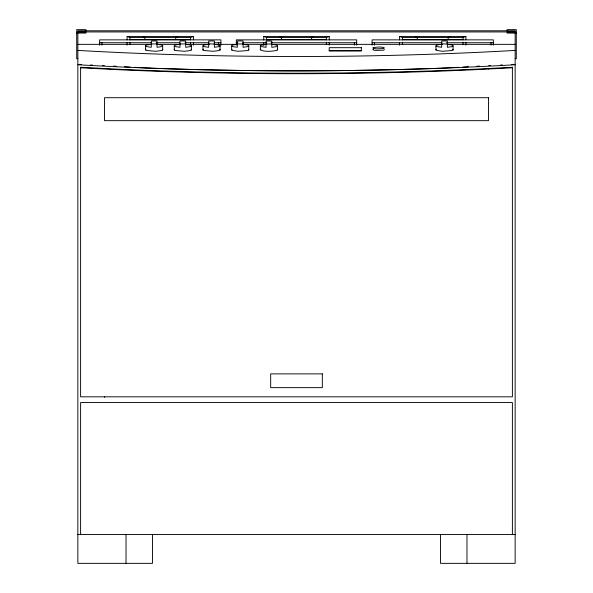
<?xml version="1.0" encoding="UTF-8"?>
<svg xmlns="http://www.w3.org/2000/svg" width="593" height="593" viewBox="0 0 593 593"><rect width="100%" height="100%" fill="white"/><g stroke="black" fill="none" stroke-linecap="round" stroke-linejoin="round"><path stroke-width="0.89" d="M144.484 39.635L145.122 37.463L142.809 36.521M281.126 39.635L281.771 37.463L279.459 36.521M416.923 39.635L417.568 37.463L415.256 36.521M277.161 49.256A8.851 1.586 0 0 1 276.286 50.524C271.112 51.376 265.227 52.065 260.349 49.849L260.349 46.002L260.794 45.35L266.057 44.408M260.349 49.849L260.794 49.197M373.323 49.241L372.827 49.649L374.724 50.39L383.204 50.235A5.359 0.964 0 0 0 384.175 49.441M177.744 36.521L175.432 37.463L176.077 39.635M313.534 36.521L311.221 37.463L311.859 39.635M450.191 36.521L447.878 37.463L448.516 39.635M127.102 39.864L127.102 36.521L129.971 37.463L190.583 37.463L193.459 36.521L193.459 39.864M263.752 39.998L263.752 36.521L266.62 37.463L326.372 37.463L329.241 36.521L329.241 39.998M399.541 39.864L399.541 36.521L402.417 37.463L463.029 37.463L465.898 36.521L465.898 39.864M157.019 43.934L151.282 43.934M185.713 43.934L179.976 43.934M214.407 43.934L208.669 43.934M243.1 43.934L237.363 43.934M271.794 44.015L266.057 44.023M447.396 43.934L441.659 43.934M443.594 68.128L458.374 67.298M462.992 67.039L468.529 66.727M476.846 66.26L479.618 66.105M488.728 65.638L490.552 65.541M500.566 65.022L502.39 64.926M511.5 64.452L513.323 64.355M512.396 67.78L479.618 69.485A726.855 131.105 0 0 1 113.389 69.477L80.604 67.78M151.282 44.379L147.872 44.771A8.821 1.579 0 0 0 146.612 46.595L151.282 47.284L151.282 41.036L154.321 40.924L157.019 41.043L157.019 47.277L161.518 46.647A8.821 1.579 0 0 0 160.659 44.816L157.019 44.386L180.161 44.349M179.976 44.379L176.566 44.771A8.821 1.579 0 0 0 175.306 46.595L179.976 47.284L179.976 41.036L183.015 40.924L185.713 41.043L185.713 47.277L190.212 46.647A8.821 1.579 0 0 0 189.352 44.816L185.713 44.386L209.462 44.349M208.669 44.379L205.26 44.771A8.821 1.579 0 0 0 203.999 46.595L208.669 47.284L208.669 41.036L211.708 40.924L214.407 41.043L214.407 47.277L218.906 46.647A8.821 1.579 0 0 0 218.046 44.816L214.407 44.386M237.363 44.379L233.946 44.771A8.821 1.579 0 0 0 232.693 46.595L237.363 47.284L237.363 41.036L240.402 40.924L243.1 41.043L243.1 47.277L247.6 46.647A8.821 1.579 0 0 0 246.74 44.816L243.1 44.386M441.659 44.379L438.249 44.771A8.821 1.579 0 0 0 436.989 46.595L441.659 47.284L441.659 41.036L444.698 40.924L447.396 41.043L447.396 47.277L451.896 46.647A8.821 1.579 0 0 0 451.043 44.816L447.396 44.386M515.147 31.94L77.853 31.94L77.853 30.792L515.147 30.792L515.147 31.94L507.111 31.933L507.111 33.067L516.295 33.067M76.705 33.067L85.889 33.067L85.889 31.933L77.853 31.933M127.102 36.521L193.459 36.521M263.752 36.521L329.241 36.521M399.541 36.521L465.898 36.521M129.971 39.635L190.583 39.635M266.62 39.635L326.372 39.635M402.417 39.635L463.029 39.635M99.661 42.733L151.096 42.733M156.589 42.733L179.635 42.733M185.075 42.733L209.003 42.733M214.11 42.733L220.892 42.733M236.31 42.733L237.845 42.733M242.715 42.733L266.62 42.733M271.127 42.733L356.682 42.733M372.107 42.733L441.941 42.733M446.499 42.733L493.339 42.733M77.853 44.349L151.489 44.349M214.088 44.349L237.274 44.349M242.796 44.349L266.887 44.349M271.512 44.349L442.437 44.349M447.055 44.349L515.147 44.349M329.211 50.472L361.345 50.472M77.853 58.7L76.705 58.7L76.705 29.65L85.889 29.65L85.889 30.792M515.147 58.7L516.295 58.7L516.295 29.65L507.111 29.65L507.111 30.792M77.853 534.552L515.147 534.552M271.794 44.416L275.434 44.838A8.851 1.586 0 0 1 276.286 46.677L271.794 47.314L271.794 41.117L269.096 40.999L266.057 41.11L266.057 47.321L261.387 46.625L260.349 46.002M79.677 64.355L81.5 64.452M90.61 64.926L92.434 65.022M102.448 65.541L104.272 65.638M113.382 66.105L116.154 66.26M124.471 66.727L130.008 67.039M134.626 67.298L149.406 68.128M515.147 33.067L515.147 563.35L440.54 563.35L440.54 534.552M512.396 534.693L512.396 402.558L80.604 402.558L80.604 534.693M493.339 45.187L493.339 39.864L372.107 39.864L372.107 45.187M491.041 42.526L491.041 45.187M488.499 68.558L488.499 69.025M466.98 534.552L466.98 563.35M465.898 42.385L465.898 45.15M463.029 37.463L463.029 39.864M463.029 42.17L463.029 44.712M453.067 46.032L453.067 49.938M435.951 45.972L435.951 49.879M402.417 37.463L402.417 39.864M402.417 42.17L402.417 44.712M399.541 42.385L399.541 45.15M374.405 42.526L374.405 45.187M356.682 45.187L356.682 39.864L236.31 39.864L236.31 45.187M354.384 42.526L354.384 45.187M329.241 42.385L329.241 45.201M326.372 37.463L326.372 39.864M326.372 42.17L326.372 44.712M277.465 46.061L277.465 49.908M266.62 37.463L266.62 39.864M263.752 42.385L263.752 45.201M248.771 46.032L248.771 49.938M231.655 45.972L231.655 49.879M220.892 45.187L220.892 39.864L99.661 39.864L99.661 45.187M220.077 46.032L220.077 49.938M218.595 42.526L218.595 45.187M202.962 45.972L202.962 49.879M193.459 42.385L193.459 45.15M191.383 46.032L191.383 49.938M190.583 37.463L190.583 39.864M190.583 42.17L190.583 44.712M174.268 45.972L174.268 49.879M162.69 46.032L162.69 49.938M152.46 534.552L152.46 563.35L77.853 563.35L77.853 33.067M145.574 45.972L145.574 49.879M129.971 37.463L129.971 39.864M129.971 42.17L129.971 44.712M127.102 42.385L127.102 45.15M126.02 534.552L126.02 563.35M104.501 396.821L104.501 397.288M101.959 42.526L101.959 45.187M515.132 64.763A726.432 131.031 0 0 1 77.868 64.763M515.132 50.42A726.432 131.031 0 0 1 77.868 50.42M162.386 49.293A8.821 1.579 0 0 1 161.511 50.553L155.766 51.28L146.612 50.501A8.821 1.579 0 0 1 146.019 49.234M436.396 49.234A8.821 1.579 0 0 0 436.989 50.501L442.571 51.272L451.896 50.553A8.821 1.579 0 0 0 452.763 49.293M191.079 49.293A8.821 1.579 0 0 1 190.205 50.553L184.46 51.28L175.306 50.501A8.821 1.579 0 0 1 174.713 49.234M219.773 49.293A8.821 1.579 0 0 1 218.899 50.553L213.154 51.28L203.999 50.501A8.821 1.579 0 0 1 203.406 49.234M232.1 49.234A8.821 1.579 0 0 0 232.693 50.501L238.275 51.272L247.6 50.553A8.821 1.579 0 0 0 248.467 49.293M443.594 68.128A727.203 131.172 0 0 1 149.406 68.128M373.323 47.551L372.827 47.951L373.323 48.359L376.792 48.9L383.204 48.537A5.359 0.964 0 0 0 383.204 47.366L379.164 46.966L373.323 47.551M512.396 67.276L479.618 68.981A726.855 131.105 0 0 1 113.389 68.973L80.604 67.276L80.604 396.821L512.396 396.821L512.396 67.276M361.345 47.685L329.211 47.685L329.211 51.042L361.345 51.042L361.345 47.685M488.499 97.719L104.501 97.719L104.501 120.668L488.499 120.668L488.499 97.719M322.325 373.872L270.675 373.872L270.675 387.644L322.325 387.644L322.325 373.872"/></g></svg>
